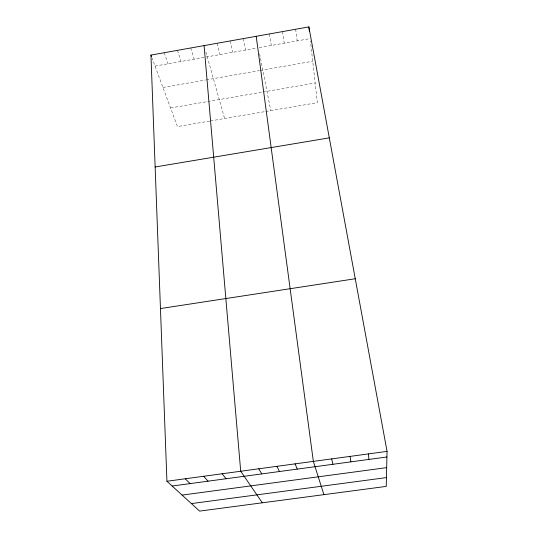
<?xml version="1.0" encoding="UTF-8"?>
<svg xmlns="http://www.w3.org/2000/svg" width="538" height="538" viewBox="0 0 538 538"><rect width="100%" height="100%" fill="white"/><g stroke="black" fill="none" stroke-linecap="round" stroke-linejoin="round"><path stroke-width="0.4" stroke-dasharray="2.69 2.02" d="M155.025 66.093L256.841 48.043M259.249 47.613L310.17 38.588M162.96 87.472L205.469 80.028M206.262 79.886L259.498 70.572M260.325 70.424L312.712 61.258M170.573 107.983L262.194 92.146M262.995 92.005L315.154 82.987M209.632 121.077L177.473 126.571L152.106 58.232M210.419 120.942L264.978 111.615M265.806 111.474L317.359 102.664L310.433 40.908M164.177 52.724L168.031 63.787M177.439 50.357L181.071 61.48M190.741 47.983L194.137 59.16M205.886 52.018L224.602 118.515M217.063 43.282L219.995 54.573M230.076 40.962L232.779 52.307M243.122 38.635L245.597 50.034M259.639 53.827L270.769 110.626M269.316 33.961L271.327 45.474M282.463 31.614L284.239 43.181M295.644 29.26L297.191 40.888"/><path stroke-width="0.81" d="M387.057 451.375L386.244 486.399L199.645 511.1L166.935 481.261L150.943 55.084L308.859 26.9L387.057 451.375L166.935 481.261M155.139 166.988L329.303 137.856M160.452 308.563L355.255 278.745M172.16 486.029L386.93 456.984M182.1 495.101L386.681 467.643M191.407 503.588L386.452 477.596M185.274 478.773L190.062 483.608M203.687 476.271L208.031 481.174M222.16 473.763L226.068 478.739M262.322 502.801L240.708 471.248L204.084 45.602M258.771 468.793L261.791 473.904M276.902 466.332L279.484 471.51M295.1 463.857L297.232 469.116M150.943 55.084L151.528 56.658M323.91 494.651L313.358 461.382L256.202 36.302M331.684 458.894L332.921 464.287M350.077 456.392L350.863 461.86M308.859 26.9L309.33 31.076M368.53 453.89L368.86 459.425"/></g></svg>
